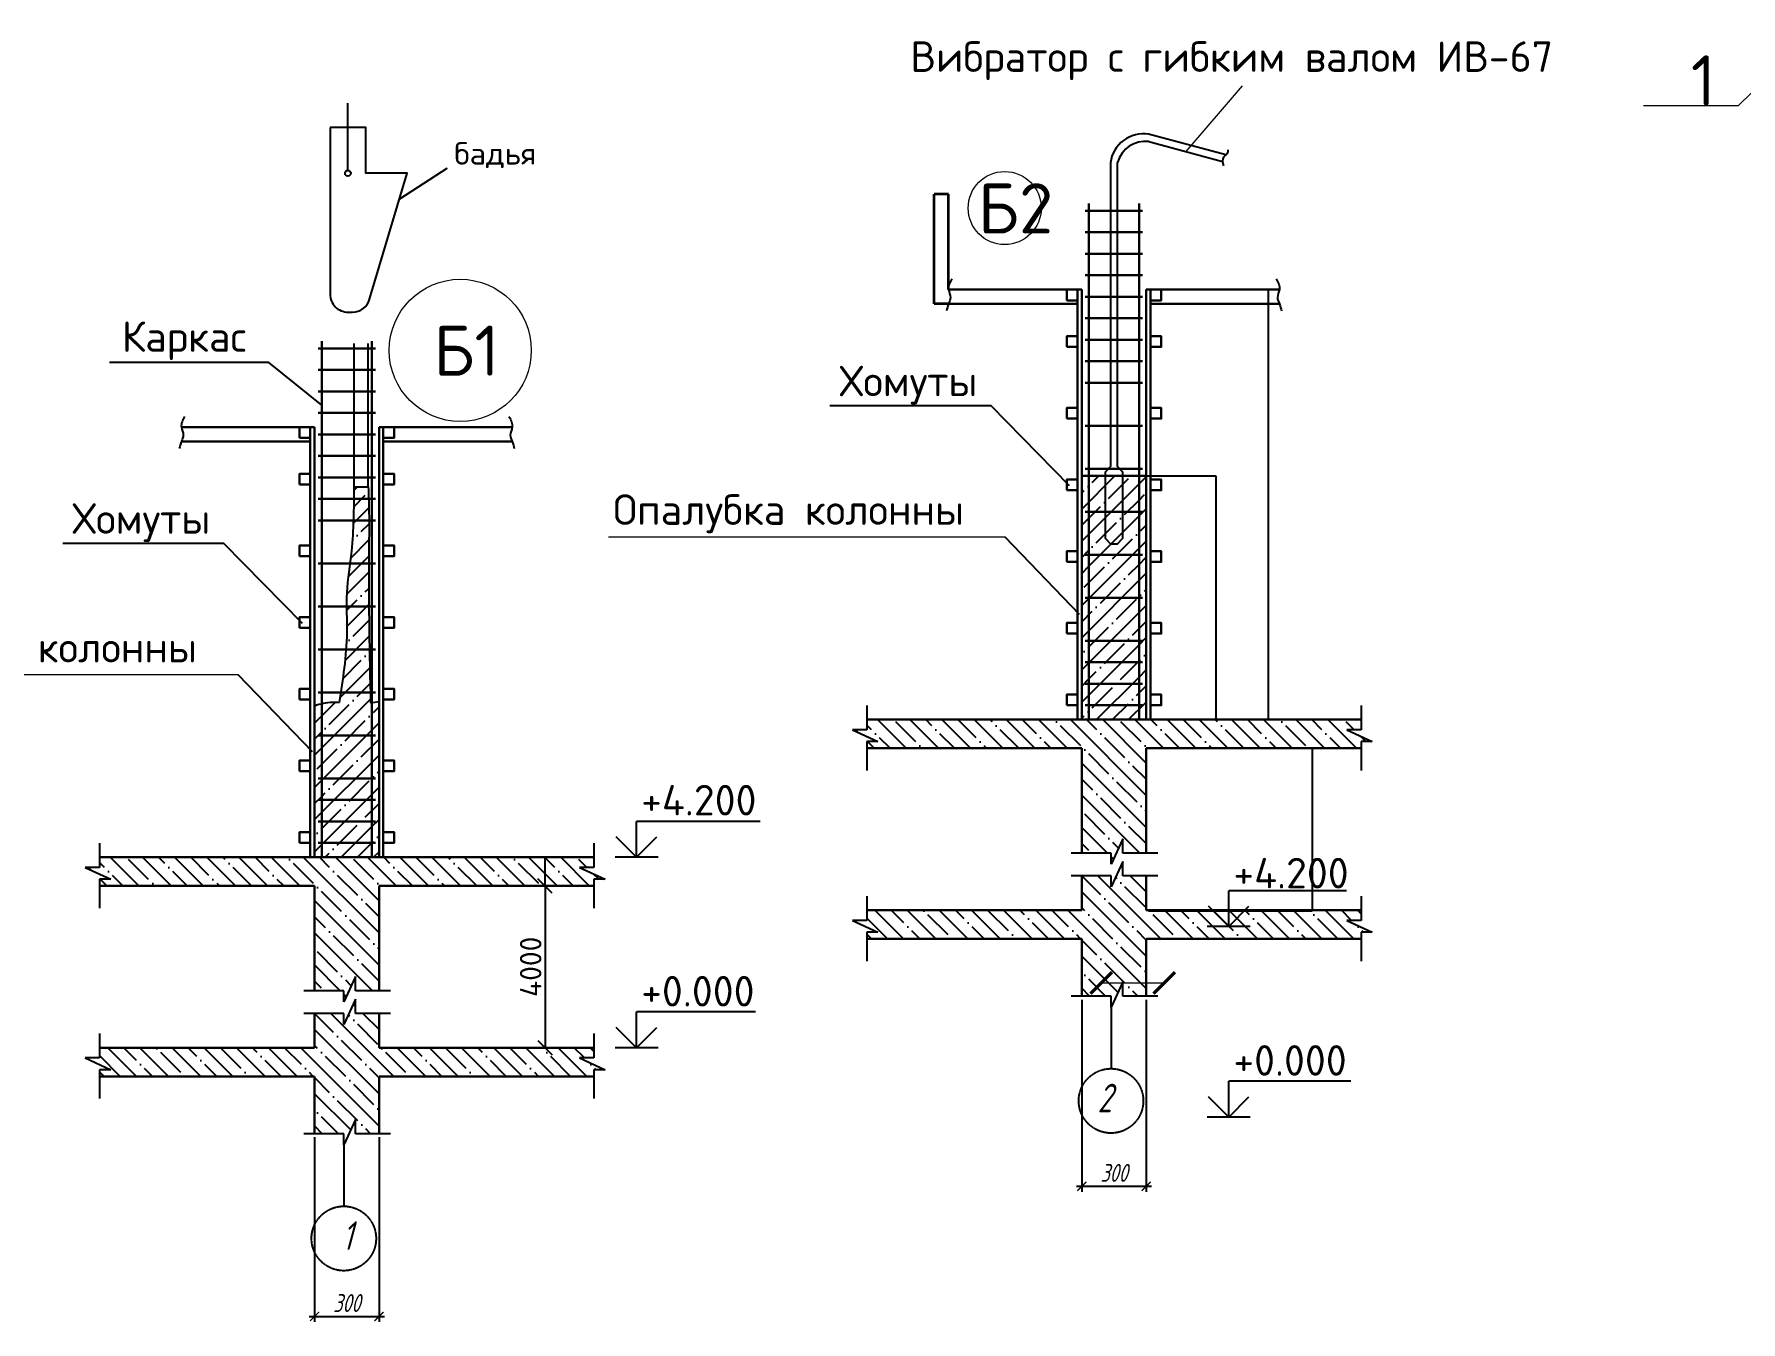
# Model space of a CAD drawing. Header units: millimetres. Extents: x 5763 to 12018931, y 39842 to 3600577.
# Drawn here: x 443929 to 491575, y 220336 to 256270 of the extents above; entities that cross this region are included whole.
import ezdxf

# ---------------------------------------------------------------- set-up
doc = ezdxf.new("R2010")
doc.units = ezdxf.units.MM
doc.linetypes.add('ACAD_ISO04W100', pattern=[30, 24, -3, 0, -3])
doc.layers.add('Размеры', color=7, linetype='Continuous')
doc.layers.add('тонкие', color=2, linetype='Continuous')
for name, color, linetype, lineweight in [('Стены', 7, 'Continuous', 40), ('текст на ТК', 7, 'Continuous', 20), ('Толстые - 03', 30, 'Continuous', 30)]:
    doc.layers.add(name, color=color, linetype=linetype, lineweight=lineweight)
doc.styles.add('ISOCPEUR', font='isocpeur.ttf')
doc.styles.get("Standard").update_dxf_attribs({"font": 'romans.shx', "width": 0.7, "oblique": 15, "height": 500})
doc.dimstyles.new('ISO-25', dxfattribs={"dimtxt": 500, "dimasz": 250, "dimexe": 150, "dimexo": 100, "dimgap": 125, "dimtad": 1, "dimtxsty": 'Standard', "dimblk": 'ARCHTICK', "dimcen": 25, "dimdle": 150, "dimadec": 0, "dimazin": 0, "dimtfac": 1, "dimtmove": 0, "dimatfit": 3, "dimfxl": 1, "dimarcsym": 0})
doc.dimstyles.new('x50', dxfattribs={"dimtxt": 3, "dimasz": 2, "dimexe": 1, "dimexo": 2, "dimgap": 0.5, "dimtad": 1, "dimlfac": 50, "dimtxsty": 'Standard', "dimblk": 'OBLIQUE', "dimcen": 0.09, "dimadec": 0, "dimazin": 0, "dimtfac": 1, "dimtofl": 0, "dimtmove": 0, "dimatfit": 3, "dimldrblk": 'OBLIQUE', "dimfxl": 1, "dimtolj": 1, "dimtzin": 0, "dimarcsym": 0})

# ---------------------------------------------------------------- blocks, each defined once
blk = doc.blocks.new('_OBLIQUE')
at = {"color": 0, "linetype": 'ByBlock'}
blk.add_line((-0.5, -0.5), (0.5, 0.5), dxfattribs=at)
blk = doc.blocks.new('*D220')
at = {"layer": 'Defpoints', "color": 0, "transparency": 16777216}
for p in [(475035, 249141), (475095, 237141), (478382, 237141)]:
    blk.add_point(p, dxfattribs=at)
at = {"layer": 'Размеры', "color": 0, "lineweight": -2, "transparency": 16777216}
for p, q in [((475037, 249141), (478383, 249141)), ((478382, 249141), (478382, 237141)), ((475097, 237141), (478383, 237141))]:
    blk.add_line(p, q, dxfattribs=at)
at = {"layer": 'Размеры', "color": 0, "lineweight": -2, "transparency": 16777216, "xscale": 2, "yscale": 2, "zscale": 2}
for p, rotation in [((478382, 249141), 90), ((478382, 237141), 270)]:
    blk.add_blockref('_OBLIQUE', p, dxfattribs=dict(at, rotation=rotation))
at = {"layer": 'Размеры', "color": 0, "transparency": 16777216, "insert": (478380, 243141), "char_height": 3, "attachment_point": 5, "rotation": 90, "style": 'ISOCPEUR'}
blk.add_mtext('\\A1;600000', dxfattribs=at)
blk = doc.blocks.new('*D221')
at = {"layer": 'Defpoints', "color": 0, "transparency": 16777216}
for p in [(474975, 243941), (474975, 237141), (476915, 237141)]:
    blk.add_point(p, dxfattribs=at)
at = {"layer": 'Размеры', "color": 0, "lineweight": -2, "transparency": 16777216}
for p, q in [((474977, 243941), (476916, 243941)), ((476915, 243941), (476915, 237141)), ((474977, 237141), (476916, 237141))]:
    blk.add_line(p, q, dxfattribs=at)
at = {"layer": 'Размеры', "color": 0, "lineweight": -2, "transparency": 16777216, "xscale": 2, "yscale": 2, "zscale": 2}
for p, rotation in [((476915, 243941), 90), ((476915, 237141), 270)]:
    blk.add_blockref('_OBLIQUE', p, dxfattribs=dict(at, rotation=rotation))
at = {"layer": 'Размеры', "color": 0, "transparency": 16777216, "insert": (476913, 240541), "char_height": 3, "attachment_point": 5, "rotation": 90, "style": 'ISOCPEUR'}
blk.add_mtext('\\A1;1500', dxfattribs=at)
blk = doc.blocks.new('*D213')
at = {"layer": 'Defpoints', "color": 0, "transparency": 16777216}
for p in [(477975, 236341), (475054, 231805), (479609, 231805)]:
    blk.add_point(p, dxfattribs=at)
at = {"layer": 'Размеры', "color": 0, "lineweight": -2, "transparency": 16777216}
for p, q in [((477977, 236341), (479610, 236341)), ((479609, 236341), (479609, 231805)), ((475056, 231805), (479610, 231805))]:
    blk.add_line(p, q, dxfattribs=at)
at = {"layer": 'Размеры', "color": 0, "lineweight": -2, "transparency": 16777216, "xscale": 2, "yscale": 2, "zscale": 2}
for p, rotation in [((479609, 236341), 90), ((479609, 231805), 270)]:
    blk.add_blockref('_OBLIQUE', p, dxfattribs=dict(at, rotation=rotation))
at = {"layer": 'Размеры', "color": 0, "transparency": 16777216, "insert": (479607, 234073), "char_height": 3, "attachment_point": 5, "rotation": 90, "style": 'ISOCPEUR'}
blk.add_mtext('\\A1;4000', dxfattribs=at)
blk = doc.blocks.new('*D222')
at = {"layer": 'Defpoints', "color": 0, "transparency": 16777216}
for p in [(456557, 233302), (458191, 233302), (456557, 232502)]:
    blk.add_point(p, dxfattribs=at)
at = {"layer": 'Размеры', "color": 0, "lineweight": -2, "transparency": 16777216}
for p, q in [((456559, 233302), (458192, 233302)), ((458191, 232502), (458191, 233302)), ((456559, 232502), (458192, 232502))]:
    blk.add_line(p, q, dxfattribs=at)
at = {"layer": 'Размеры', "color": 0, "lineweight": -2, "transparency": 16777216, "xscale": 2, "yscale": 2, "zscale": 2}
for p, rotation in [((458191, 233302), 90), ((458191, 232502), 270)]:
    blk.add_blockref('_OBLIQUE', p, dxfattribs=dict(at, rotation=rotation))
at = {"layer": 'Размеры', "color": 0, "transparency": 16777216, "insert": (458189, 232902), "char_height": 3, "attachment_point": 5, "rotation": 90, "style": 'ISOCPEUR'}
blk.add_mtext('\\A1;40000', dxfattribs=at)
blk = doc.blocks.new('_ArchTick')
at = {"color": 0, "linetype": 'ByBlock', "const_width": 0.15}
blk.add_lwpolyline([(-0.5, -0.5), (0.5, 0.5)], dxfattribs=at)
blk = doc.blocks.new('*D235')
at = {"color": 0, "lineweight": -2, "transparency": 16777216}
for p, q in [((473175, 229327), (473175, 223969)), ((474975, 229327), (474975, 223969)), ((473025, 224119), (475125, 224119))]:
    blk.add_line(p, q, dxfattribs=at)
at = {"layer": 'Defpoints', "color": 0, "transparency": 16777216}
for p in [(473175, 229427), (474975, 229427), (474975, 224119)]:
    blk.add_point(p, dxfattribs=at)
at = {"color": 0, "lineweight": -2, "transparency": 16777216, "xscale": 250, "yscale": 250, "zscale": 250, "rotation": 180}
blk.add_blockref('_ArchTick', (473175, 224119), dxfattribs=at)
at = {"color": 0, "lineweight": -2, "transparency": 16777216, "xscale": 250, "yscale": 250, "zscale": 250}
blk.add_blockref('_ArchTick', (474975, 224119), dxfattribs=at)
at = {"color": 0, "transparency": 16777216, "insert": (474075, 224494), "char_height": 500, "attachment_point": 5}
blk.add_mtext('300', dxfattribs=at)
blk = doc.blocks.new('*D236')
at = {"color": 0, "lineweight": -2, "transparency": 16777216}
for p, q in [((451757, 225488), (451757, 220336)), ((453557, 225488), (453557, 220336)), ((451607, 220486), (453707, 220486))]:
    blk.add_line(p, q, dxfattribs=at)
at = {"layer": 'Defpoints', "color": 0, "transparency": 16777216}
for p in [(451757, 225588), (453557, 225588), (453557, 220486)]:
    blk.add_point(p, dxfattribs=at)
at = {"color": 0, "lineweight": -2, "transparency": 16777216, "xscale": 250, "yscale": 250, "zscale": 250, "rotation": 180}
blk.add_blockref('_ArchTick', (451757, 220486), dxfattribs=at)
at = {"color": 0, "lineweight": -2, "transparency": 16777216, "xscale": 250, "yscale": 250, "zscale": 250}
blk.add_blockref('_ArchTick', (453557, 220486), dxfattribs=at)
at = {"color": 0, "transparency": 16777216, "insert": (452657, 220861), "char_height": 500, "width": 1191.79, "attachment_point": 5}
blk.add_mtext('300', dxfattribs=at)

msp = doc.modelspace()

# ---------------------------------------------------------------- hatches: boundary and pattern name
at = {"layer": 'тонкие'}
h = msp.add_hatch(dxfattribs=at)
h.set_pattern_fill('ANSI35', color=0, scale=100, style=0)
h.set_pattern_definition([(45, (4965864.8, 792656), (-449.01281, 449.01281), []), (45, (4966313.8, 792656), (-449.01281, 449.01281), [793.75, -158.75, 0, -158.75])])
edge = h.paths.add_edge_path()
edge.add_spline(control_points=[(451957.03851, 237589.86845), (451890.30331, 237575.7232), (451823.67091, 237559.19736), (451757.03851, 237542.67152)], knot_values=[0, 0, 0, 0, 1.0177450287, 1.0177450287, 1.0177450287, 1.0177450287], degree=3, periodic=0)
edge.add_line((451757.03851, 237542.67152), (451757.03851, 233302.09119))
edge.add_line((451757.03851, 233302.09119), (451957.03851, 233302.09119))
edge.add_line((451957.03851, 233302.09119), (451957.03851, 237589.86845))
edge = h.paths.add_edge_path()
edge.add_spline(control_points=[(453557.03851, 237644.67611), (453490.37516, 237635.76884), (453423.7118, 237626.86157), (453357.03851, 237618.7901)], knot_values=[8.0507593232, 8.0507593232, 8.0507593232, 8.0507593232, 9.0537790196, 9.0537790196, 9.0537790196, 9.0537790196], degree=3, periodic=0)
edge.add_line((453357.03851, 237618.7901), (453357.03851, 233302.09119))
edge.add_line((453357.03851, 233302.09119), (453557.03851, 233302.09119))
edge.add_line((453557.03851, 233302.09119), (453557.03851, 237644.67611))
h.paths.add_polyline_path([(453357.03851, 233702.09119), (451957.03851, 233702.09119), (451957.03851, 233302.09119), (453357.03851, 233302.09119)])
h.paths.add_polyline_path([(453357.03851, 234302.09119), (451957.03851, 234302.09119), (451957.03851, 233702.09119), (453357.03851, 233702.09119)])
h.paths.add_polyline_path([(453357.03851, 234902.09119), (451957.03851, 234902.09119), (451957.03851, 234302.09119), (453357.03851, 234302.09119)])
h.paths.add_polyline_path([(453357.03851, 235502.09119), (451957.03851, 235502.09119), (451957.03851, 234902.09119), (453357.03851, 234902.09119)])
h.paths.add_polyline_path([(453357.03851, 236702.09119), (451957.03851, 236702.09119), (451957.03851, 235502.09119), (453357.03851, 235502.09119)])
edge = h.paths.add_edge_path()
edge.add_spline(control_points=[(453357.03851, 237618.7901), (453345.06432, 237617.34051), (453333.0898, 237615.91787), (453321.1149, 237614.52704)], knot_values=[7.8706219123, 7.8706219123, 7.8706219123, 7.8706219123, 8.0507593232, 8.0507593232, 8.0507593232, 8.0507593232], degree=3, periodic=0)
edge.add_spline(control_points=[(453321.1149, 237614.52704), (453319.04923, 237710.38172), (453316.98355, 237806.23641), (453314.9316, 237902.09119)], knot_values=[28.6675543856, 28.6675543856, 28.6675543856, 28.6675543856, 30.1055801135, 30.1055801135, 30.1055801135, 30.1055801135], degree=3, periodic=0)
edge.add_line((453314.9316, 237902.09119), (452485.81924, 237902.09119))
edge.add_spline(control_points=[(452485.81924, 237902.09119), (452471.19822, 237808.83137), (452456.29736, 237715.58718), (452441.3965, 237622.34298)], knot_values=[28.7545698862, 28.7545698862, 28.7545698862, 28.7545698862, 30.1656805293, 30.1656805293, 30.1656805293, 30.1656805293], degree=3, periodic=0)
edge.add_spline(control_points=[(452441.3965, 237622.34298), (452378.93601, 237627.74604), (452216.65574, 237636.34545), (452055.84948, 237610.8125), (451957.03851, 237589.86845)], knot_values=[1.0177450287, 1.0177450287, 1.0177450287, 1.0177450287, 1.9576230538, 3.4645394096, 3.4645394096, 3.4645394096, 3.4645394096], degree=3, periodic=0)
edge.add_line((451957.03851, 237589.86845), (451957.03851, 236702.09119))
edge.add_line((451957.03851, 236702.09119), (453357.03851, 236702.09119))
edge.add_line((453357.03851, 236702.09119), (453357.03851, 237618.7901))
edge = h.paths.add_edge_path()
edge.add_spline(control_points=[(453314.9316, 237902.09119), (453306.36895, 238302.08693), (453298.04527, 238702.08445), (453290.95785, 239102.09119)], knot_values=[22.6667674665, 22.6667674665, 22.6667674665, 22.6667674665, 28.6675543856, 28.6675543856, 28.6675543856, 28.6675543856], degree=3, periodic=0)
edge.add_line((453290.95785, 239102.09119), (452636.26887, 239102.09119))
edge.add_spline(control_points=[(452636.26887, 239102.09119), (452605.89291, 238700.98737), (452548.42117, 238301.39609), (452485.81924, 237902.09119)], knot_values=[22.7127032826, 22.7127032826, 22.7127032826, 22.7127032826, 28.7545698862, 28.7545698862, 28.7545698862, 28.7545698862], degree=3, periodic=0)
edge.add_line((452485.81924, 237902.09119), (453314.9316, 237902.09119))
edge = h.paths.add_edge_path()
edge.add_spline(control_points=[(453290.95785, 239102.09119), (453283.87076, 239502.07948), (453278.0198, 239902.077), (453274.40212, 240302.09119)], knot_values=[16.6662574549, 16.6662574549, 16.6662574549, 16.6662574549, 22.6667674665, 22.6667674665, 22.6667674665, 22.6667674665], degree=3, periodic=0)
edge.add_line((453274.40212, 240302.09119), (452651.21363, 240302.09119))
edge.add_spline(control_points=[(452651.21363, 240302.09119), (452652.60999, 240055.77469), (452667.77402, 239654.64786), (452647.88497, 239255.47778), (452636.26887, 239102.09119)], knot_values=[16.7086230764, 16.7086230764, 16.7086230764, 16.7086230764, 20.4022259797, 22.7127032826, 22.7127032826, 22.7127032826, 22.7127032826], degree=3, periodic=0)
edge.add_line((452636.26887, 239102.09119), (453290.95785, 239102.09119))
edge = h.paths.add_edge_path()
edge.add_line((453271.24551, 241502.09119), (452744.07925, 241502.09119))
edge.add_spline(control_points=[(452744.07925, 241502.09119), (452708.85862, 241227.32407), (452654.79881, 240828.66036), (452650.50444, 240427.19152), (452651.21363, 240302.09119)], knot_values=[10.6828707065, 10.6828707065, 10.6828707065, 10.6828707065, 14.8326996138, 16.7086230764, 16.7086230764, 16.7086230764, 16.7086230764], degree=3, periodic=0)
edge.add_line((452651.21363, 240302.09119), (453274.40212, 240302.09119))
edge.add_spline(control_points=[(453274.40212, 240302.09119), (453270.78473, 240702.07204), (453269.40023, 241102.06956), (453271.24551, 241502.09119)], knot_values=[10.6662476208, 10.6662476208, 10.6662476208, 10.6662476208, 16.6662574549, 16.6662574549, 16.6662574549, 16.6662574549], degree=3, periodic=0)
edge = h.paths.add_edge_path()
edge.add_spline(control_points=[(453271.24551, 241502.09119), (453271.55251, 241568.64295), (453273.93504, 241968.65307), (453279.71293, 242368.68855), (453278.1258, 242702.09119)], knot_values=[4.666470584, 4.666470584, 4.666470584, 4.666470584, 5.6646945693, 10.6662476208, 10.6662476208, 10.6662476208, 10.6662476208], degree=3, periodic=0)
edge.add_line((453278.1258, 242702.09119), (452841.75484, 242702.09119))
edge.add_spline(control_points=[(452841.75484, 242702.09119), (452831.96689, 242414.57833), (452808.47641, 242013.95951), (452758.56904, 241615.13055), (452744.07925, 241502.09119)], knot_values=[4.6612602722, 4.6612602722, 4.6612602722, 4.6612602722, 8.9756285943, 10.6828707065, 10.6828707065, 10.6828707065, 10.6828707065], degree=3, periodic=0)
edge.add_line((452744.07925, 241502.09119), (453271.24551, 241502.09119))
edge = h.paths.add_edge_path()
edge.add_line((453267.50818, 243302.09119), (452854.1457, 243302.09119))
edge.add_spline(control_points=[(452854.1457, 243302.09119), (452851.95827, 243101.95956), (452848.55737, 242901.91014), (452841.75484, 242702.09119)], knot_values=[1.6628117059, 1.6628117059, 1.6628117059, 1.6628117059, 4.6612602722, 4.6612602722, 4.6612602722, 4.6612602722], degree=3, periodic=0)
edge.add_line((452841.75484, 242702.09119), (453278.1258, 242702.09119))
edge.add_spline(control_points=[(453278.1258, 242702.09119), (453277.75999, 242778.93519), (453275.92224, 242978.95491), (453271.05238, 243178.93943), (453267.50818, 243302.09119)], knot_values=[1.6657087344, 1.6657087344, 1.6657087344, 1.6657087344, 2.8184869897, 4.666470584, 4.666470584, 4.666470584, 4.666470584], degree=3, periodic=0)
edge = h.paths.add_edge_path()
edge.add_line((453257.03851, 243635.09518), (452857.03851, 243635.09518))
edge.add_spline(control_points=[(452857.03851, 243635.09518), (452856.19864, 243524.08542), (452855.35876, 243413.07566), (452854.1457, 243302.09119)], knot_values=[0, 0, 0, 0, 1.6628117059, 1.6628117059, 1.6628117059, 1.6628117059], degree=3, periodic=0)
edge.add_line((452854.1457, 243302.09119), (453267.50818, 243302.09119))
edge.add_spline(control_points=[(453267.50818, 243302.09119), (453264.31357, 243413.09595), (453260.67604, 243524.09556), (453257.03851, 243635.09518)], knot_values=[0, 0, 0, 0, 1.6657087344, 1.6657087344, 1.6657087344, 1.6657087344], degree=3, periodic=0)
h = msp.add_hatch(dxfattribs=at)
h.set_pattern_fill('ANSI35', color=0, scale=100, style=0)
h.set_pattern_definition([(45, (4968087.2, 796495.1), (-449.01281, 449.01281), []), (45, (4968536.2, 796495.1), (-449.01281, 449.01281), [793.75, -158.75, 0, -158.75])])
h.paths.add_polyline_path([(473374.77468, 243941.22981), (473174.77468, 243941.22981), (473174.77468, 237141.22981), (473374.77468, 237141.22981)])
h.paths.add_polyline_path([(474774.77468, 237541.22981), (473374.77468, 237541.22981), (473374.77468, 237141.22981), (474774.77468, 237141.22981)])
h.paths.add_polyline_path([(474774.77468, 238141.22981), (473374.77468, 238141.22981), (473374.77468, 237541.22981), (474774.77468, 237541.22981)])
h.paths.add_polyline_path([(474774.77468, 238741.22981), (473374.77468, 238741.22981), (473374.77468, 238141.22981), (474774.77468, 238141.22981)])
h.paths.add_polyline_path([(474774.77468, 239341.22981), (473374.77468, 239341.22981), (473374.77468, 238741.22981), (474774.77468, 238741.22981)])
h.paths.add_polyline_path([(474774.77468, 240541.22981), (473374.77468, 240541.22981), (473374.77468, 239341.22981), (474774.77468, 239341.22981)])
h.paths.add_polyline_path([(474774.77468, 241741.22981), (473374.77468, 241741.22981), (473374.77468, 240541.22981), (474774.77468, 240541.22981)])
h.paths.add_polyline_path([(474774.77468, 242941.22981), (473374.77468, 242941.22981), (473374.77468, 241741.22981), (474774.77468, 241741.22981)])
h.paths.add_polyline_path([(474774.77468, 243941.22981), (473374.77468, 243941.22981), (473374.77468, 242941.22981), (474774.77468, 242941.22981)])
h.paths.add_polyline_path([(474974.77468, 243941.22981), (474774.77468, 243941.22981), (474774.77468, 237141.22981), (474974.77468, 237141.22981)])
h = msp.add_hatch(dxfattribs=at)
h.set_pattern_fill('ANSI35', color=0, scale=100, angle=90, style=0)
h.set_pattern_definition([(135, (4756166.4, 638835.1), (-449.01281, -449.01281), []), (135, (4756166.4, 639284.1), (-449.01281, -449.01281), [793.75, -158.75, 0, -158.75])])
h.paths.add_polyline_path([(480974.77468, 231210.96968), (481285.83963, 231210.96968), (480574.77468, 231539.38712), (480974.77468, 231539.38712), (480974.77468, 231825.00628), (474974.77468, 231825.00628), (474974.77468, 232783.46193), (474320.2868, 232783.46193), (474320.2868, 233183.46193), (473991.86936, 232472.39697), (473991.86936, 232783.46193), (473174.77468, 232783.46193), (473174.77468, 231825.00628), (467174.77468, 231825.00628), (467174.77468, 231539.38712), (466774.77468, 231539.38712), (467485.83963, 231210.96968), (467174.77468, 231210.96968), (467174.77468, 231025.00628), (473174.77468, 231025.00628), (473174.77468, 229426.66856), (473991.86936, 229426.66856), (473991.86936, 229115.60361), (474320.2868, 229826.66856), (474320.2868, 229426.66856), (474974.77468, 229426.66856), (474974.77468, 231025.00628), (480974.77468, 231025.00628)])
h.paths.add_polyline_path([(474974.77468, 236341.22981), (480974.77468, 236341.22981), (480974.77468, 236527.19321), (481285.83963, 236527.19321), (480574.77468, 236855.61065), (480974.77468, 236855.61065), (480974.77468, 237141.22981), (474974.77468, 237141.22981), (473174.77468, 237141.22981), (467174.77468, 237141.22981), (467174.77468, 236855.61065), (466774.77468, 236855.61065), (467485.83963, 236527.19321), (467174.77468, 236527.19321), (467174.77468, 236341.22981), (473174.77468, 236341.22981), (473174.77468, 233414.70509), (473991.86936, 233414.70509), (473991.86936, 233103.64013), (474320.2868, 233814.70509), (474320.2868, 233414.70509), (474974.77468, 233414.70509)])
h = msp.add_hatch(dxfattribs=at)
h.set_pattern_fill('ANSI35', color=0, scale=100, angle=90, style=0)
h.set_pattern_definition([(135, (4734748.7, 634996), (-449.01281, -449.01281), []), (135, (4734748.7, 635445), (-449.01281, -449.01281), [793.75, -158.75, 0, -158.75])])
h.paths.add_polyline_path([(459557.03851, 227371.83106), (459868.10346, 227371.83106), (459157.03851, 227700.2485), (459557.03851, 227700.2485), (459557.03851, 227985.86766), (453557.03851, 227985.86766), (453557.03851, 228944.32331), (452902.55064, 228944.32331), (452902.55064, 229344.32331), (452574.1332, 228633.25836), (452574.1332, 228944.32331), (451757.03851, 228944.32331), (451757.03851, 227985.86766), (445757.03851, 227985.86766), (445757.03851, 227700.2485), (445357.03851, 227700.2485), (446068.10346, 227371.83106), (445757.03851, 227371.83106), (445757.03851, 227185.86766), (451757.03851, 227185.86766), (451757.03851, 225587.52994), (452574.1332, 225587.52994), (452574.1332, 225276.46499), (452902.55064, 225987.52994), (452902.55064, 225587.52994), (453557.03851, 225587.52994), (453557.03851, 227185.86766), (459557.03851, 227185.86766)])
h.paths.add_polyline_path([(453557.03851, 232502.09119), (459557.03851, 232502.09119), (459557.03851, 232688.05459), (459868.10346, 232688.05459), (459157.03851, 233016.47203), (459557.03851, 233016.47203), (459557.03851, 233302.09119), (453557.03851, 233302.09119), (451757.03851, 233302.09119), (445757.03851, 233302.09119), (445757.03851, 233016.47203), (445357.03851, 233016.47203), (446068.10346, 232688.05459), (445757.03851, 232688.05459), (445757.03851, 232502.09119), (451757.03851, 232502.09119), (451757.03851, 229575.56647), (452574.1332, 229575.56647), (452574.1332, 229264.50152), (452902.55064, 229975.56647), (452902.55064, 229575.56647), (453557.03851, 229575.56647)])

# ---------------------------------------------------------------- linework, layer by layer
at = {"lineweight": 13}
msp.add_line((477649.15806, 254827.89684), (476077.79374, 252993.43583), dxfattribs=at)
at = {"lineweight": 35}
for p, q in [((469056.35672, 248741.22981), (469056.35672, 251800.54697)), ((469456.35672, 251800.54697), (469056.35672, 251800.54697)), ((469456.35672, 249141.22981), (469456.35672, 251800.54697)), ((469456.35672, 248741.22981), (469056.35672, 248741.22981))]:
    msp.add_line(p, q, dxfattribs=at)
at = {"color": 0, "lineweight": 13}
for p, q in [((471041.08167, 242230.69666), (459961.12069, 242230.69666)), ((449623.3455, 238391.55804), (438543.38452, 238391.55804))]:
    msp.add_line(p, q, dxfattribs=at)
at = {"linetype": 'ACAD_ISO04W100'}
for p, q in [((473991.86936, 229115.60361), (473991.86936, 227403.06688)), ((452574.1332, 225276.46499), (452574.1332, 223563.92826))]:
    msp.add_line(p, q, dxfattribs=at)
for points in [[(452688.64838, 252468.29676), (452688.64838, 254348.94528)], [(455454.31854, 252523.32649), (455454.31854, 252523.32649), (454129.10613, 251669.39769)]]:
    msp.add_lwpolyline(points)
msp.add_lwpolyline([(452188.64838, 253666.78255), (452188.64838, 249014.29734, 0.4142135624), (452688.64838, 248514.29734), (452815.94645, 248514.29734, 0.3316963455), (453295.11267, 248871.46968), (454343.21221, 252387.69276), (453188.64838, 252387.69276), (453188.64838, 253666.78255), (452188.64838, 253666.78255)], format="xyb")
msp.add_circle((452688.64838, 252387.69276), 80.604)
at = {"lineweight": 20}
for centre, radius in [((471023.57317, 251416.693), 1019.5683), ((455824.23021, 247446.01874), 1984.19997)]:
    msp.add_circle(centre, radius, dxfattribs=at)
at = {"linetype": 'ACAD_ISO04W100'}
for centre in [(473991.86936, 226502.86491), (452574.1332, 222663.72629)]:
    msp.add_circle(centre, 900.20197, dxfattribs=at)
at = {"layer": 'Размеры', "color": 0}
for p, q in [((450477.5897, 247108.49235), (446034.97635, 247108.49235)), ((451957.03851, 245916.78072), (450477.5897, 247108.49235)), ((470643.3147, 245896.08525), (466146.25944, 245896.08525)), ((472837.15325, 243663.28333), (470643.3147, 245896.08525)), ((449225.57853, 242056.94663), (444728.52327, 242056.94663)), ((451419.41708, 239824.14471), (449225.57853, 242056.94663)), ((473113.986, 240079.50621), (471041.08167, 242230.69666)), ((451696.24984, 236240.3676), (449623.3455, 238391.55804)), ((467174.77468, 237534.83708), (467174.77468, 236855.61065)), ((480974.77468, 237534.83708), (480974.77468, 236855.61065)), ((466774.77468, 236855.61065), (467485.83963, 236527.19321)), ((467174.77468, 236855.61065), (466774.77468, 236855.61065)), ((480574.77468, 236855.61065), (481285.83963, 236527.19321)), ((480974.77468, 236855.61065), (480574.77468, 236855.61065)), ((467174.77468, 236527.19321), (467174.77468, 235720.35471)), ((467485.83963, 236527.19321), (467174.77468, 236527.19321)), ((480974.77468, 236527.19321), (480974.77468, 235720.35471)), ((481285.83963, 236527.19321), (480974.77468, 236527.19321)), ((464201.18416, 234302.09119), (460745.88498, 234302.09119)), ((460745.88498, 233302.09119), (460745.88498, 234302.09119)), ((445757.03851, 233695.69847), (445757.03851, 233016.47203)), ((459557.03851, 233695.69847), (459557.03851, 233016.47203)), ((460745.88498, 233302.09119), (460180.19956, 233867.77662)), ((460745.88498, 233302.09119), (461311.5704, 233867.77662)), ((474320.2868, 233814.70509), (473991.86936, 233103.64013)), ((474320.2868, 233414.70509), (474320.2868, 233814.70509)), ((445357.03851, 233016.47203), (446068.10346, 232688.05459)), ((445757.03851, 233016.47203), (445357.03851, 233016.47203)), ((459157.03851, 233016.47203), (459868.10346, 232688.05459)), ((459557.03851, 233016.47203), (459157.03851, 233016.47203)), ((461345.88498, 233302.09119), (460145.88498, 233302.09119)), ((473991.86936, 233414.70509), (472877.42913, 233414.70509)), ((473991.86936, 233103.64013), (473991.86936, 233414.70509)), ((474320.2868, 233183.46193), (473991.86936, 232472.39697)), ((475299.45882, 233414.70509), (474320.2868, 233414.70509)), ((474320.2868, 232783.46193), (474320.2868, 233183.46193)), ((445757.03851, 232688.05459), (445757.03851, 231881.21609)), ((446068.10346, 232688.05459), (445757.03851, 232688.05459)), ((459557.03851, 232688.05459), (459557.03851, 231881.21609)), ((459868.10346, 232688.05459), (459557.03851, 232688.05459)), ((473991.86936, 232783.46193), (472877.42913, 232783.46193)), ((473991.86936, 232472.39697), (473991.86936, 232783.46193)), ((475299.45882, 232783.46193), (474320.2868, 232783.46193)), ((456957.03851, 232502.09119), (458391.39384, 232502.09119)), ((458191.39384, 232502.09119), (458191.39384, 227985.86766)), ((467174.77468, 232218.61355), (467174.77468, 231539.38712)), ((480563.36774, 232366.35176), (477277.46501, 232366.35176)), ((477277.46501, 231366.35176), (477277.46501, 232366.35176)), ((480974.77468, 232218.61355), (480974.77468, 231539.38712)), ((477277.46501, 231366.35176), (476711.77958, 231932.03718)), ((477277.46501, 231366.35176), (477843.15043, 231932.03718)), ((466774.77468, 231539.38712), (467485.83963, 231210.96968)), ((467174.77468, 231539.38712), (466774.77468, 231539.38712)), ((467174.77468, 231210.96968), (467174.77468, 230404.13118)), ((467485.83963, 231210.96968), (467174.77468, 231210.96968)), ((477877.46501, 231366.35176), (476677.46501, 231366.35176)), ((480574.77468, 231539.38712), (481285.83963, 231210.96968)), ((480974.77468, 231539.38712), (480574.77468, 231539.38712)), ((480974.77468, 231210.96968), (480974.77468, 230404.13118)), ((481285.83963, 231210.96968), (480974.77468, 231210.96968)), ((452902.55064, 229975.56647), (452574.1332, 229264.50152)), ((452902.55064, 229575.56647), (452902.55064, 229975.56647)), ((474320.2868, 229826.66856), (473991.86936, 229115.60361)), ((474320.2868, 229426.66856), (474320.2868, 229826.66856)), ((452574.1332, 229575.56647), (451459.69297, 229575.56647)), ((452574.1332, 229264.50152), (452574.1332, 229575.56647)), ((452902.55064, 229344.32331), (452574.1332, 228633.25836)), ((453881.72266, 229575.56647), (452902.55064, 229575.56647)), ((452902.55064, 228944.32331), (452902.55064, 229344.32331)), ((473991.86936, 229426.66856), (472877.42913, 229426.66856)), ((473991.86936, 229115.60361), (473991.86936, 229426.66856)), ((475299.45882, 229426.66856), (474320.2868, 229426.66856)), ((452574.1332, 228944.32331), (451459.69297, 228944.32331)), ((452574.1332, 228633.25836), (452574.1332, 228944.32331)), ((453881.72266, 228944.32331), (452902.55064, 228944.32331)), ((464066.81213, 228985.86766), (460745.88498, 228985.86766)), ((460745.88498, 227985.86766), (460745.88498, 228985.86766)), ((445757.03851, 228379.47494), (445757.03851, 227700.2485)), ((459557.03851, 228379.47494), (459557.03851, 227700.2485)), ((460745.88498, 227985.86766), (460180.19956, 228551.55309)), ((460745.88498, 227985.86766), (461311.5704, 228551.55309)), ((456957.03851, 227985.86766), (458391.39384, 227985.86766)), ((461345.88498, 227985.86766), (460145.88498, 227985.86766)), ((445357.03851, 227700.2485), (446068.10346, 227371.83106)), ((445757.03851, 227700.2485), (445357.03851, 227700.2485)), ((445757.03851, 227371.83106), (445757.03851, 226564.99256)), ((446068.10346, 227371.83106), (445757.03851, 227371.83106)), ((459157.03851, 227700.2485), (459868.10346, 227371.83106)), ((459557.03851, 227700.2485), (459157.03851, 227700.2485)), ((459557.03851, 227371.83106), (459557.03851, 226564.99256)), ((459868.10346, 227371.83106), (459557.03851, 227371.83106)), ((480682.35937, 227050.12823), (477277.46501, 227050.12823)), ((477277.46501, 226050.12823), (477277.46501, 227050.12823)), ((477277.46501, 226050.12823), (476711.77958, 226615.81365)), ((477277.46501, 226050.12823), (477843.15043, 226615.81365)), ((452902.55064, 225987.52994), (452574.1332, 225276.46499)), ((452902.55064, 225587.52994), (452902.55064, 225987.52994)), ((477877.46501, 226050.12823), (476677.46501, 226050.12823)), ((452574.1332, 225587.52994), (451459.69297, 225587.52994)), ((452574.1332, 225276.46499), (452574.1332, 225587.52994)), ((453881.72266, 225587.52994), (452902.55064, 225587.52994))]:
    msp.add_line(p, q, dxfattribs=at)
for points in [[(469546.87177, 249439.1866), (469456.35672, 249141.22981), (469510.78579, 248922.98503), (469456.35672, 248741.22981), (469398.69296, 248546.58674)], [(478602.67759, 249439.1866), (478693.19264, 249141.22981), (478638.76356, 248922.98503), (478693.19264, 248741.22981), (478750.8564, 248546.58674)], [(448129.1356, 245600.04798), (448038.62055, 245302.09119), (448093.04963, 245083.84641), (448038.62055, 244902.09119), (447980.95679, 244707.44812)], [(457184.94142, 245600.04798), (457275.45647, 245302.09119), (457221.0274, 245083.84641), (457275.45647, 244902.09119), (457333.12023, 244707.44812)]]:
    msp.add_spline(points, degree=3, dxfattribs=at)
at = {"layer": 'Стены', "lineweight": 13, "ltscale": 10}
msp.add_line((473714.51245, 229793.38889), (475482.51245, 229793.38889), dxfattribs=at)
at = {"layer": 'текст на ТК', "color": 0, "linetype": 'Continuous'}
for p, q in [((491506.50193, 254278.54115), (496404.73409, 259070.14321)), ((488853.23831, 254278.54115), (491506.50193, 254278.54115))]:
    msp.add_line(p, q, dxfattribs=at)
at = {"layer": 'Толстые - 03', "color": 0}
for p, q in [((473274.77468, 251341.22981), (474874.77468, 251341.22981)), ((473374.77468, 237141.22981), (473374.77468, 251541.22981)), ((474774.77468, 237141.22981), (474774.77468, 251541.22981)), ((473274.77468, 250741.22981), (474874.77468, 250741.22981)), ((473274.77468, 250141.22981), (474874.77468, 250141.22981)), ((473274.77468, 249541.22981), (474874.77468, 249541.22981)), ((472754.77468, 249141.22981), (469456.35672, 249141.22981)), ((473054.77468, 248741.22981), (469456.35672, 248741.22981)), ((473054.77468, 249141.22981), (473174.77468, 249141.22981)), ((473054.77468, 237141.22981), (473054.77468, 249141.22981)), ((473174.77468, 237141.22981), (473174.77468, 249141.22981)), ((473274.77468, 248941.22981), (474874.77468, 248941.22981)), ((475094.77468, 249141.22981), (474974.77468, 249141.22981)), ((474974.77468, 237141.22981), (474974.77468, 249141.22981)), ((475094.77468, 237141.22981), (475094.77468, 249141.22981)), ((475094.77468, 248741.22981), (478693.19264, 248741.22981)), ((475394.77468, 249141.22981), (478693.19264, 249141.22981)), ((473274.77468, 248341.22981), (474874.77468, 248341.22981)), ((451857.03851, 247502.09119), (453457.03851, 247502.09119)), ((451957.03851, 233302.09119), (451957.03851, 247702.09119)), ((453357.03851, 233302.09119), (453357.03851, 247702.09119)), ((473274.77468, 247741.22981), (474874.77468, 247741.22981)), ((451857.03851, 246902.09119), (453457.03851, 246902.09119)), ((473274.77468, 247141.22981), (474874.77468, 247141.22981)), ((473274.77468, 246541.22981), (474874.77468, 246541.22981)), ((451857.03851, 246302.09119), (453457.03851, 246302.09119)), ((451857.03851, 245702.09119), (453457.03851, 245702.09119)), ((451337.03851, 245302.09119), (448038.62055, 245302.09119)), ((451637.03851, 244902.09119), (448038.62055, 244902.09119)), ((451637.03851, 245302.09119), (451757.03851, 245302.09119)), ((451637.03851, 233302.09119), (451637.03851, 245302.09119)), ((451757.03851, 233302.09119), (451757.03851, 245302.09119)), ((451857.03851, 245102.09119), (453457.03851, 245102.09119)), ((453677.03851, 245302.09119), (453557.03851, 245302.09119)), ((453557.03851, 233302.09119), (453557.03851, 245302.09119)), ((453677.03851, 233302.09119), (453677.03851, 245302.09119)), ((453677.03851, 244902.09119), (457275.45647, 244902.09119)), ((453977.03851, 245302.09119), (457275.45647, 245302.09119)), ((473274.77468, 245341.22981), (474874.77468, 245341.22981)), ((451857.03851, 244502.09119), (453457.03851, 244502.09119)), ((473274.77468, 244141.22981), (474874.77468, 244141.22981)), ((451857.03851, 243902.09119), (453457.03851, 243902.09119)), ((473174.77468, 243941.22981), (474974.77468, 243941.22981)), ((451857.03851, 243302.09119), (453457.03851, 243302.09119)), ((451857.03851, 242702.09119), (453457.03851, 242702.09119)), ((473274.77468, 242941.22981), (474874.77468, 242941.22981)), ((473274.77468, 241741.22981), (474874.77468, 241741.22981)), ((451857.03851, 241502.09119), (453457.03851, 241502.09119)), ((451857.03851, 240302.09119), (453457.03851, 240302.09119)), ((473274.77468, 240541.22981), (474874.77468, 240541.22981)), ((473274.77468, 239341.22981), (474874.77468, 239341.22981)), ((451857.03851, 239102.09119), (453457.03851, 239102.09119)), ((473274.77468, 238741.22981), (474874.77468, 238741.22981)), ((451857.03851, 237902.09119), (453457.03851, 237902.09119)), ((473274.77468, 238141.22981), (474874.77468, 238141.22981)), ((473274.77468, 237541.22981), (474874.77468, 237541.22981)), ((473174.77468, 237141.22981), (467174.77468, 237141.22981)), ((474974.77468, 237141.22981), (473174.77468, 237141.22981)), ((474974.77468, 237141.22981), (480974.77468, 237141.22981)), ((451857.03851, 236702.09119), (453457.03851, 236702.09119)), ((473174.77468, 236341.22981), (467174.77468, 236341.22981)), ((473174.77468, 233414.70509), (473174.77468, 236341.22981)), ((474974.77468, 236341.22981), (480974.77468, 236341.22981)), ((474974.77468, 233414.70509), (474974.77468, 236341.22981)), ((451857.03851, 235502.09119), (453457.03851, 235502.09119)), ((451857.03851, 234902.09119), (453457.03851, 234902.09119)), ((451857.03851, 234302.09119), (453457.03851, 234302.09119)), ((451857.03851, 233702.09119), (453457.03851, 233702.09119)), ((451757.03851, 233302.09119), (445757.03851, 233302.09119)), ((453557.03851, 233302.09119), (451757.03851, 233302.09119)), ((453557.03851, 233302.09119), (459557.03851, 233302.09119)), ((473174.77468, 231825.00628), (473174.77468, 232783.46193)), ((474974.77468, 231825.00628), (474974.77468, 232783.46193)), ((451757.03851, 232502.09119), (445757.03851, 232502.09119)), ((451757.03851, 229575.56647), (451757.03851, 232502.09119)), ((453557.03851, 232502.09119), (459557.03851, 232502.09119)), ((453557.03851, 229575.56647), (453557.03851, 232502.09119)), ((473174.77468, 231825.00628), (467174.77468, 231825.00628)), ((474974.77468, 231825.00628), (480974.77468, 231825.00628)), ((473174.77468, 231025.00628), (467174.77468, 231025.00628)), ((473174.77468, 229426.66856), (473174.77468, 231025.00628)), ((474974.77468, 231025.00628), (480974.77468, 231025.00628)), ((474974.77468, 229426.66856), (474974.77468, 231025.00628)), ((451757.03851, 227985.86766), (451757.03851, 228944.32331)), ((453557.03851, 227985.86766), (453557.03851, 228944.32331)), ((451757.03851, 227985.86766), (445757.03851, 227985.86766)), ((453557.03851, 227985.86766), (459557.03851, 227985.86766)), ((451757.03851, 227185.86766), (445757.03851, 227185.86766)), ((451757.03851, 225587.52994), (451757.03851, 227185.86766)), ((453557.03851, 225587.52994), (453557.03851, 227185.86766)), ((453557.03851, 227185.86766), (459557.03851, 227185.86766))]:
    msp.add_line(p, q, dxfattribs=at)
for points in [[(472754.77468, 248841.22981), (473054.77468, 248841.22981), (473054.77468, 249141.22981), (472754.77468, 249141.22981)], [(475094.77468, 248841.22981), (475394.77468, 248841.22981), (475394.77468, 249141.22981), (475094.77468, 249141.22981)], [(472754.77468, 247541.22981), (473054.77468, 247541.22981), (473054.77468, 247841.22981), (472754.77468, 247841.22981)], [(475094.77468, 247541.22981), (475394.77468, 247541.22981), (475394.77468, 247841.22981), (475094.77468, 247841.22981)], [(472754.77468, 245541.22981), (473054.77468, 245541.22981), (473054.77468, 245841.22981), (472754.77468, 245841.22981)], [(475094.77468, 245541.22981), (475394.77468, 245541.22981), (475394.77468, 245841.22981), (475094.77468, 245841.22981)], [(451337.03851, 245002.09119), (451637.03851, 245002.09119), (451637.03851, 245302.09119), (451337.03851, 245302.09119)], [(453677.03851, 245002.09119), (453977.03851, 245002.09119), (453977.03851, 245302.09119), (453677.03851, 245302.09119)], [(451337.03851, 243702.09119), (451637.03851, 243702.09119), (451637.03851, 244002.09119), (451337.03851, 244002.09119)], [(453677.03851, 243702.09119), (453977.03851, 243702.09119), (453977.03851, 244002.09119), (453677.03851, 244002.09119)], [(472754.77468, 243541.22981), (473054.77468, 243541.22981), (473054.77468, 243841.22981), (472754.77468, 243841.22981)], [(475094.77468, 243541.22981), (475394.77468, 243541.22981), (475394.77468, 243841.22981), (475094.77468, 243841.22981)], [(451337.03851, 241702.09119), (451637.03851, 241702.09119), (451637.03851, 242002.09119), (451337.03851, 242002.09119)], [(453677.03851, 241702.09119), (453977.03851, 241702.09119), (453977.03851, 242002.09119), (453677.03851, 242002.09119)], [(472754.77468, 241541.22981), (473054.77468, 241541.22981), (473054.77468, 241841.22981), (472754.77468, 241841.22981)], [(475094.77468, 241541.22981), (475394.77468, 241541.22981), (475394.77468, 241841.22981), (475094.77468, 241841.22981)], [(451337.03851, 239702.09119), (451637.03851, 239702.09119), (451637.03851, 240002.09119), (451337.03851, 240002.09119)], [(453677.03851, 239702.09119), (453977.03851, 239702.09119), (453977.03851, 240002.09119), (453677.03851, 240002.09119)], [(472754.77468, 239541.22981), (473054.77468, 239541.22981), (473054.77468, 239841.22981), (472754.77468, 239841.22981)], [(475094.77468, 239541.22981), (475394.77468, 239541.22981), (475394.77468, 239841.22981), (475094.77468, 239841.22981)], [(451337.03851, 237702.09119), (451637.03851, 237702.09119), (451637.03851, 238002.09119), (451337.03851, 238002.09119)], [(453677.03851, 237702.09119), (453977.03851, 237702.09119), (453977.03851, 238002.09119), (453677.03851, 238002.09119)], [(472754.77468, 237541.22981), (473054.77468, 237541.22981), (473054.77468, 237841.22981), (472754.77468, 237841.22981)], [(475094.77468, 237541.22981), (475394.77468, 237541.22981), (475394.77468, 237841.22981), (475094.77468, 237841.22981)], [(451337.03851, 235702.09119), (451637.03851, 235702.09119), (451637.03851, 236002.09119), (451337.03851, 236002.09119)], [(453677.03851, 235702.09119), (453977.03851, 235702.09119), (453977.03851, 236002.09119), (453677.03851, 236002.09119)], [(451337.03851, 233702.09119), (451637.03851, 233702.09119), (451637.03851, 234002.09119), (451337.03851, 234002.09119)], [(453677.03851, 233702.09119), (453977.03851, 233702.09119), (453977.03851, 234002.09119), (453677.03851, 234002.09119)]]:
    msp.add_lwpolyline(points, close=True, dxfattribs=at)
at = {"layer": 'тонкие', "color": 0}
for p, q in [((452857.03851, 247635.09518), (452857.03851, 243635.09518)), ((453257.03851, 243635.09518), (453257.03851, 247635.09518)), ((452857.03851, 243635.09518), (453257.03851, 243635.09518))]:
    msp.add_line(p, q, dxfattribs=at)
for points in [[(477196.80993, 252898.10064), (475040.40588, 253481.06264)], [(475047.06017, 253272.08421), (477108.52731, 252714.78745)], [(473974.77468, 252683.40304), (473974.77468, 244201.68229)], [(474174.77468, 244201.68229), (474174.77468, 252689.25569)], [(473974.77468, 244201.68229), (473824.77468, 244051.68229), (473824.77468, 242201.68229), (473974.77468, 242051.68229), (474174.77468, 242051.68229), (474324.77468, 242201.68229), (474324.77468, 244051.68229), (474174.77468, 244201.68229)]]:
    msp.add_lwpolyline(points, dxfattribs=at)
for centre, radius, start, end in [((474906.04331, 252549.92058), 940.78628, 81.788971873, 171.843124289), ((474943.12667, 252483.47172), 795.43185, 82.492095037, 165.006632848)]:
    msp.add_arc(centre, radius, start, end, dxfattribs=at)
for points in [[(477251.2708, 253038.78994), (477235.0846, 252941.89192), (477134.32863, 252841.13595), (477134.32863, 252593.08436)], [(452857.03851, 243635.09518), (452784.74496, 241841.42576), (452658.00147, 240676.88837), (452658.00147, 239562.9831), (452441.3965, 237622.34298)], [(453257.03851, 243635.09518), (453275.90052, 242932.60989), (453272.4393, 241701.7485), (453321.1149, 237614.52704)]]:
    msp.add_spline(points, degree=3, dxfattribs=at)
msp.add_open_spline([(451757.03851, 237542.67152), (451922.32966, 237583.66622), (452149.1552, 237639.92238), (452378.93601, 237627.74604), (452441.3965, 237622.34298)], degree=3, knots=[0, 0, 0, 0, 2.5246613845, 3.4645394096, 3.4645394096, 3.4645394096, 3.4645394096], dxfattribs=at)
msp.add_open_spline([(453321.1149, 237614.52704), (453399.76698, 237623.66216), (453478.40275, 237634.16914), (453557.03851, 237644.67611)], degree=3, dxfattribs=at)

# ---------------------------------------------------------------- block references
at = {"layer": 'Размеры', "color": 0, "xscale": 400, "yscale": 400, "zscale": 400}
for p, rotation in [((458191.39384, 232502.09119), 90), ((458191.39384, 227985.86766), 270)]:
    msp.add_blockref('_OBLIQUE', p, dxfattribs=dict(at, rotation=rotation))
at = {"layer": 'Стены', "lineweight": 13, "ltscale": 10, "xscale": 600, "yscale": 600, "zscale": 600, "rotation": 180}
msp.add_blockref('_ArchTick', (473718.51245, 229793.38889), dxfattribs=at)
at = {"layer": 'Стены', "lineweight": 13, "ltscale": 10, "xscale": 600, "yscale": 600, "zscale": 600}
msp.add_blockref('_ArchTick', (475478.51245, 229793.38889), dxfattribs=at)

# ---------------------------------------------------------------- texts
at = {"color": 0, "lineweight": 20, "style": 'ISOCPEUR'}
for s, p in [('Вибратор с гибким валом ИВ-67', (468390.57757, 255217.61218)), ('Каркас', (446377.26222, 247405.47289)), ('Хомуты', (466415.44566, 246165.92545)), ('Хомуты', (444997.70949, 242326.78683)), ('Опалубка колонны', (460093.03539, 242576.2082)), ('Опалубка колонны', (438675.29923, 238737.06958)), ('+4.200', (460874.33406, 234468.28929)), ('+4.200', (477405.91409, 232432.55944)), ('+0.000', (460874.33406, 229136.83497)), ('+0.000', (477405.91409, 227206.29279))]:
    msp.add_text(s, height=851.968, dxfattribs=at).set_placement(p)
msp.add_text('бадья', height=625).set_placement((455658.43374, 252629.56232))
at = {"lineweight": 20, "char_height": 1400, "attachment_point": 1, "style": 'ISOCPEUR'}
for s, width, insert in [('1', 14.1931731, (490179.87012, 255678.54115)), ('Б2', 16.1483226, (470274.94894, 252108.84997)), ('Б1', 16.1483226, (455075.60598, 248138.17571))]:
    msp.add_mtext_dynamic_manual_height_columns(s, width=width, gutter_width=12.5, heights=[0], dxfattribs=dict(at, insert=insert))
at = {"linetype": 'ACAD_ISO04W100', "char_height": 800, "attachment_point": 1}
for s, insert in [('2', (473614.23425, 226980.7713)), ('1', (452523.46165, 223141.63268))]:
    msp.add_mtext_dynamic_manual_height_columns(s, width=2031.490624, gutter_width=2500, heights=[0], dxfattribs=dict(at, insert=insert))
at = {"layer": 'Размеры', "color": 0, "insert": (457791.39384, 230243.97943), "char_height": 600, "attachment_point": 5, "rotation": 90, "style": 'ISOCPEUR'}
msp.add_mtext('4000', dxfattribs=at)

# ---------------------------------------------------------------- dimensions: what is measured, and where the dimension line sits
for base, p1, p2, picture, middle in [((474974.77468, 224119.37985), (473174.77468, 229426.66856), (474974.77468, 229426.66856), '*D235', (474074.77468, 224494.37985)), ((453557.03851, 220486.36862), (451757.03851, 225587.52994), (453557.03851, 225587.52994), '*D236', (452657.03851, 220861.36862))]:
    dim = msp.add_linear_dim(base=base, p1=p1, p2=p2, text='300', dimstyle='ISO-25')
    dim.commit()
    dim.dimension.update_dxf_attribs({"geometry": picture, "text_midpoint": middle})
at = {"layer": 'Размеры', "color": 0}
for base, p1, p2, picture, middle in [((478382.14844, 237141.22981), (475034.77468, 249141.22981), (475094.77468, 237141.22981), '*D220', (478380.14844, 243141.22981)), ((458191.39384, 233302.09119), (456557.03851, 232502.09119), (456557.03851, 233302.09119), '*D222', (458189.39384, 232902.09119))]:
    dim = msp.add_linear_dim(base=base, p1=p1, p2=p2, angle=90, dimstyle='x50', override={"dimtxsty": 'ISOCPEUR'}, dxfattribs=at)
    dim.commit()
    dim.dimension.update_dxf_attribs({"geometry": picture, "text_midpoint": middle})
for base, p1, p2, text, picture, middle in [((476915.14644, 237141.22981), (474974.77468, 243941.22981), (474974.77468, 237141.22981), '1500', '*D221', (476913.14644, 240541.22981)), ((479609.13, 231805.0089), (477974.77468, 236341.22981), (475053.81816, 231805.0089), '4000', '*D213', (479607.13, 234073.11935))]:
    dim = msp.add_linear_dim(base=base, p1=p1, p2=p2, angle=90, text=text, dimstyle='x50', override={"dimtxsty": 'ISOCPEUR'}, dxfattribs=at)
    dim.commit()
    dim.dimension.update_dxf_attribs({"geometry": picture, "text_midpoint": middle})

doc.saveas('drawing.dxf')
